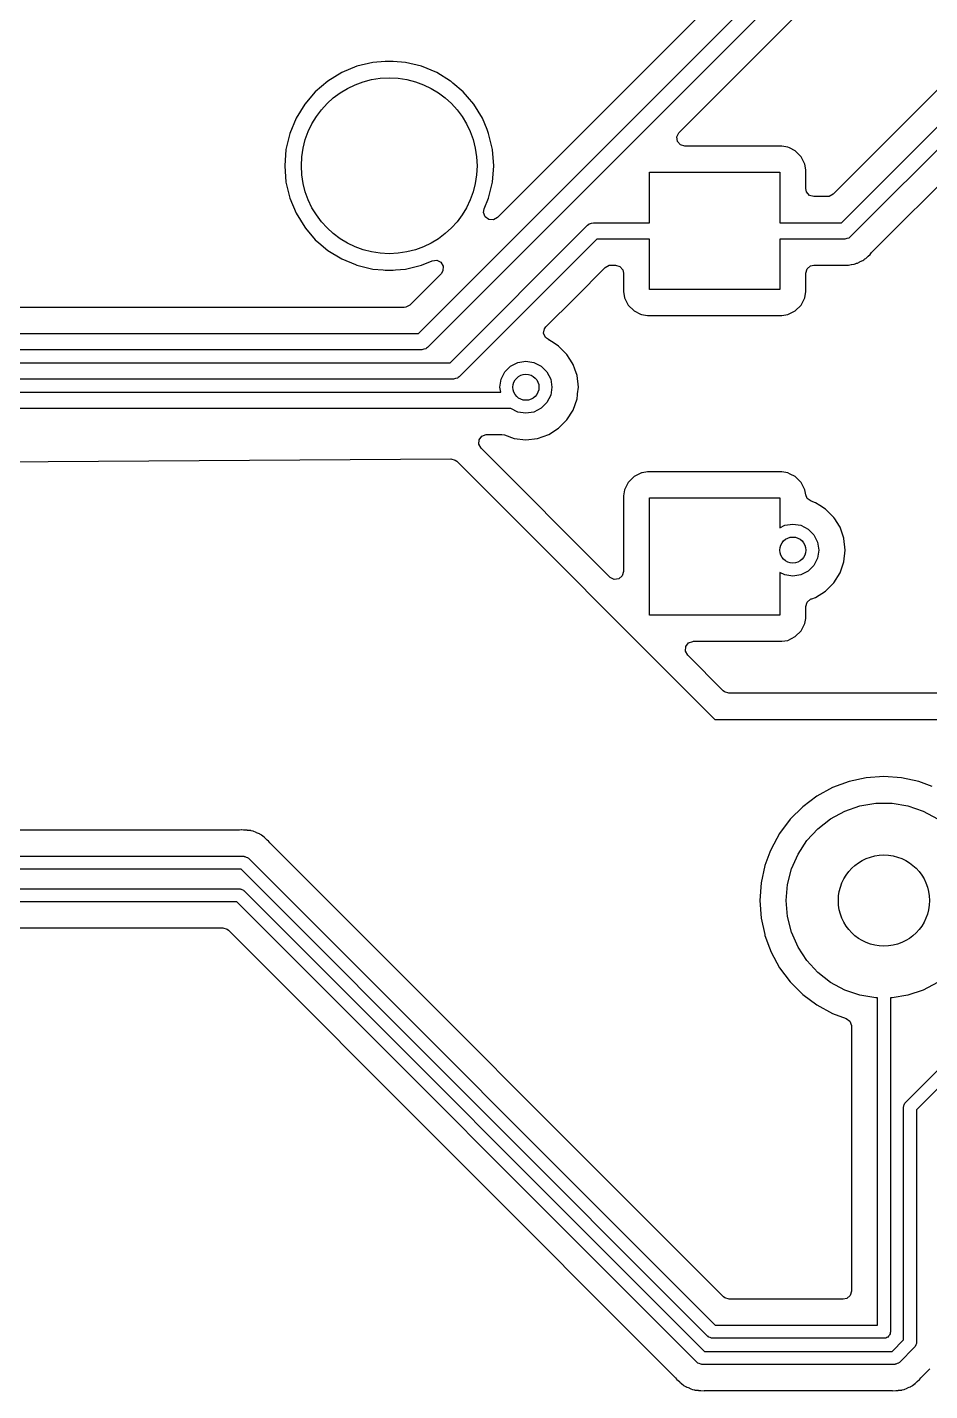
# Model space of a CAD drawing. Extents: x 0.71 to 7.56, y -5.16 to -0.79.
# Drawn here: x 6.395 to 6.941, y -3.24 to -2.416 of the extents above; entities that cross this region are included whole.
import ezdxf

# ---------------------------------------------------------------- set-up
doc = ezdxf.new("R2010")
doc.units = 0
doc.header["$MEASUREMENT"] = 0
doc.layers.add('BLACK', color=7, linetype='CONTINUOUS')

msp = doc.modelspace()

# ---------------------------------------------------------------- linework, layer by layer
at = {"layer": 'BLACK', "linetype": 'CONTINUOUS'}
for p, q in [((6.88933, -2.32156), (6.67956, -2.53134)), ((6.63182, -2.60138), (6.90203, -2.33117)), ((6.90755, -2.33957), (6.63734, -2.60978)), ((6.84796, -2.42146), (6.91265, -2.35676)), ((6.78958, -2.47984), (6.84796, -2.42146)), ((6.60429, -2.43757), (6.59464, -2.43989)), ((6.6117, -2.43699), (6.60429, -2.43757)), ((6.61665, -2.43699), (6.6117, -2.43699)), ((6.6117, -2.43699), (6.6117, -2.43699)), ((6.62406, -2.43757), (6.61665, -2.43699)), ((6.61665, -2.43699), (6.61665, -2.43699)), ((6.63371, -2.43989), (6.62406, -2.43757)), ((6.58548, -2.44368), (6.57702, -2.44886)), ((6.59464, -2.43989), (6.58548, -2.44368)), ((6.64287, -2.44368), (6.63371, -2.43989)), ((6.65132, -2.44886), (6.64287, -2.44368)), ((6.56948, -2.45531), (6.56304, -2.46285)), ((6.57702, -2.44886), (6.56948, -2.45531)), ((6.57702, -2.44886), (6.57702, -2.44886)), ((6.65133, -2.44886), (6.65132, -2.44886)), ((6.65269, -2.45003), (6.65133, -2.44886)), ((6.65887, -2.45531), (6.65269, -2.45003)), ((6.66154, -2.45844), (6.65887, -2.45531)), ((6.94839, -2.45148), (6.88262, -2.51725)), ((6.56304, -2.46285), (6.55786, -2.4713)), ((6.56304, -2.46285), (6.56304, -2.46285)), ((6.66531, -2.46285), (6.66154, -2.45844)), ((6.67049, -2.4713), (6.66531, -2.46285)), ((6.66531, -2.46285), (6.66531, -2.46285)), ((6.88773, -2.53445), (6.96109, -2.46109)), ((6.55786, -2.4713), (6.55406, -2.48047)), ((6.67333, -2.47816), (6.67049, -2.4713)), ((6.96661, -2.46949), (6.89324, -2.54285)), ((6.67429, -2.48047), (6.67333, -2.47816)), ((6.7882, -2.48259), (6.78934, -2.48009)), ((6.78934, -2.48009), (6.78958, -2.47984)), ((6.55406, -2.48047), (6.55174, -2.49011)), ((6.6766, -2.49011), (6.67429, -2.48047)), ((6.78859, -2.48532), (6.7882, -2.48259)), ((6.79039, -2.48739), (6.78859, -2.48532)), ((6.79303, -2.48817), (6.79039, -2.48739)), ((6.85163, -2.48817), (6.79303, -2.48817)), ((6.85533, -2.48875), (6.85163, -2.48817)), ((6.85163, -2.48817), (6.85163, -2.48817)), ((6.90594, -2.55245), (6.97171, -2.48669)), ((6.55174, -2.49011), (6.55097, -2.5)), ((6.67738, -2.5), (6.6766, -2.49011)), ((6.85626, -2.48923), (6.85533, -2.48875)), ((6.85978, -2.49102), (6.85626, -2.48923)), ((6.86331, -2.49455), (6.85978, -2.49102)), ((6.85978, -2.49102), (6.85978, -2.49102)), ((6.85978, -2.49102), (6.85978, -2.49102)), ((6.86558, -2.499), (6.86331, -2.49455)), ((6.86331, -2.49455), (6.86331, -2.49455)), ((6.86331, -2.49455), (6.86331, -2.49455)), ((6.55097, -2.5), (6.55174, -2.50989)), ((6.6766, -2.50989), (6.67738, -2.5)), ((6.77165, -2.53445), (6.77165, -2.50394)), ((6.77165, -2.50394), (6.85039, -2.50394)), ((6.85039, -2.50394), (6.85039, -2.53445)), ((6.86612, -2.50245), (6.86558, -2.499)), ((6.86616, -2.5027), (6.86612, -2.50245)), ((6.86616, -2.5138), (6.86616, -2.5027)), ((6.55174, -2.50989), (6.55406, -2.51953)), ((6.67429, -2.51953), (6.6766, -2.50989)), ((6.55406, -2.51953), (6.55786, -2.5287)), ((6.6716, -2.52602), (6.67429, -2.51953)), ((6.8666, -2.51583), (6.86616, -2.5138)), ((6.8684, -2.51791), (6.8666, -2.51583)), ((6.87104, -2.51868), (6.8684, -2.51791)), ((6.87917, -2.51868), (6.87104, -2.51868)), ((6.88021, -2.51857), (6.87917, -2.51868)), ((6.88262, -2.51725), (6.88021, -2.51857)), ((6.55786, -2.5287), (6.56304, -2.53715)), ((6.67124, -2.52823), (6.6716, -2.52602)), ((6.6722, -2.53081), (6.67124, -2.52823)), ((6.56304, -2.53715), (6.56304, -2.53715)), ((6.56304, -2.53715), (6.56352, -2.53771)), ((6.56352, -2.53771), (6.56948, -2.54469)), ((6.65097, -2.61909), (6.73417, -2.53589)), ((6.6744, -2.53246), (6.6722, -2.53081)), ((6.67715, -2.53265), (6.6744, -2.53246)), ((6.67956, -2.53134), (6.67715, -2.53265)), ((6.73417, -2.53589), (6.73488, -2.53536)), ((6.73488, -2.53536), (6.73499, -2.53523)), ((6.73499, -2.53523), (6.7351, -2.5352)), ((6.7351, -2.5352), (6.73529, -2.53505)), ((6.73529, -2.53505), (6.73648, -2.53479)), ((6.73648, -2.53479), (6.73765, -2.53445)), ((6.73765, -2.53445), (6.77165, -2.53445)), ((6.85039, -2.53445), (6.88773, -2.53445)), ((6.56948, -2.54469), (6.57161, -2.54651)), ((6.73969, -2.54429), (6.65649, -2.6275)), ((6.77165, -2.54429), (6.73969, -2.54429)), ((6.77165, -2.5748), (6.77165, -2.54429)), ((6.88976, -2.54429), (6.85039, -2.54429)), ((6.85039, -2.54429), (6.85039, -2.5748)), ((6.89093, -2.54395), (6.88976, -2.54429)), ((6.89212, -2.54369), (6.89093, -2.54395)), ((6.89232, -2.54354), (6.89212, -2.54369)), ((6.89242, -2.54351), (6.89232, -2.54354)), ((6.89254, -2.54338), (6.89242, -2.54351)), ((6.89324, -2.54285), (6.89254, -2.54338)), ((6.57161, -2.54651), (6.57702, -2.55114)), ((6.57702, -2.55114), (6.57702, -2.55114)), ((6.57702, -2.55114), (6.58548, -2.55632)), ((6.90374, -2.55467), (6.90503, -2.55362)), ((6.90503, -2.55362), (6.9054, -2.55309)), ((6.9054, -2.55309), (6.90594, -2.55245)), ((6.58548, -2.55632), (6.5937, -2.55972)), ((6.5937, -2.55972), (6.59464, -2.56011)), ((6.59464, -2.56011), (6.60429, -2.56243)), ((6.60429, -2.56243), (6.61043, -2.56291)), ((6.6179, -2.56291), (6.62406, -2.56243)), ((6.62406, -2.56243), (6.63371, -2.56011)), ((6.63371, -2.56011), (6.64019, -2.55743)), ((6.64019, -2.55743), (6.64292, -2.55713)), ((6.64292, -2.55713), (6.64538, -2.55836)), ((6.64538, -2.55836), (6.64679, -2.56073)), ((6.64679, -2.56073), (6.64669, -2.56348)), ((6.72655, -2.57974), (6.74479, -2.56149)), ((6.74479, -2.56149), (6.74721, -2.56017)), ((6.74721, -2.56017), (6.74825, -2.56006)), ((6.74825, -2.56006), (6.751, -2.56006)), ((6.751, -2.56006), (6.75364, -2.56083)), ((6.75364, -2.56083), (6.75544, -2.56291)), ((6.86616, -2.56494), (6.86694, -2.5623)), ((6.86694, -2.5623), (6.86902, -2.5605)), ((6.86902, -2.5605), (6.87104, -2.56006)), ((6.87104, -2.56006), (6.88941, -2.56006)), ((6.88941, -2.56006), (6.8919, -2.56014)), ((6.8919, -2.56014), (6.89351, -2.55975)), ((6.89351, -2.55975), (6.89375, -2.55971)), ((6.89375, -2.55971), (6.8954, -2.55948)), ((6.8954, -2.55948), (6.896, -2.55922)), ((6.896, -2.55922), (6.89679, -2.55895)), ((6.89679, -2.55895), (6.89742, -2.5588)), ((6.89742, -2.5588), (6.89887, -2.55798)), ((6.89887, -2.55798), (6.89909, -2.55787)), ((6.89909, -2.55787), (6.90061, -2.55721)), ((6.90061, -2.55721), (6.90112, -2.5568)), ((6.90112, -2.5568), (6.90181, -2.55633)), ((6.90181, -2.55633), (6.90238, -2.55601)), ((6.90238, -2.55601), (6.90356, -2.55484)), ((6.90356, -2.55484), (6.90374, -2.55467)), ((6.61043, -2.56291), (6.6117, -2.56301)), ((6.6117, -2.56301), (6.6117, -2.56301)), ((6.6117, -2.56301), (6.61665, -2.56301)), ((6.61665, -2.56301), (6.6179, -2.56291)), ((6.64551, -2.56539), (6.62672, -2.58418)), ((6.64669, -2.56348), (6.64551, -2.56539)), ((6.75544, -2.56291), (6.75589, -2.56494)), ((6.75589, -2.56494), (6.75589, -2.57604)), ((6.86616, -2.57604), (6.86616, -2.56494)), ((6.75589, -2.57604), (6.75647, -2.57974)), ((6.85039, -2.5748), (6.77165, -2.5748)), ((6.86558, -2.57974), (6.86616, -2.57604)), ((6.62327, -2.58561), (5.99642, -2.58561)), ((6.6243, -2.5855), (6.62327, -2.58561)), ((6.62672, -2.58418), (6.6243, -2.5855)), ((6.70898, -2.5973), (6.72655, -2.57974)), ((6.75647, -2.57974), (6.75874, -2.58419)), ((6.75874, -2.58419), (6.75874, -2.58419)), ((6.75874, -2.58419), (6.75874, -2.58419)), ((6.75874, -2.58419), (6.76227, -2.58772)), ((6.85978, -2.58772), (6.86331, -2.58419)), ((6.86331, -2.58419), (6.86558, -2.57974)), ((6.86558, -2.57974), (6.86558, -2.57974)), ((6.86558, -2.57974), (6.86558, -2.57974)), ((6.76227, -2.58772), (6.76227, -2.58772)), ((6.76227, -2.58772), (6.76227, -2.58772)), ((6.76227, -2.58772), (6.76616, -2.5897)), ((6.76616, -2.5897), (6.76672, -2.58999)), ((6.76672, -2.58999), (6.77041, -2.59057)), ((6.77041, -2.59057), (6.77041, -2.59057)), ((6.77041, -2.59057), (6.85163, -2.59057)), ((6.85163, -2.59057), (6.85533, -2.58999)), ((6.85533, -2.58999), (6.85978, -2.58772)), ((5.99606, -2.60138), (6.63182, -2.60138)), ((6.70757, -2.6012), (6.7081, -2.5985)), ((6.70859, -2.60375), (6.70757, -2.6012)), ((6.7081, -2.5985), (6.70898, -2.5973)), ((6.71041, -2.60506), (6.70859, -2.60375)), ((6.63386, -2.61122), (5.9981, -2.61122)), ((6.63503, -2.61088), (6.63386, -2.61122)), ((6.63622, -2.61062), (6.63503, -2.61088)), ((6.63642, -2.61047), (6.63622, -2.61062)), ((6.63652, -2.61044), (6.63642, -2.61047)), ((6.63663, -2.61031), (6.63652, -2.61044)), ((6.63734, -2.60978), (6.63663, -2.61031)), ((6.71036, -2.60516), (6.71041, -2.60506)), ((6.71061, -2.60528), (6.71036, -2.60516)), ((6.71385, -2.60732), (6.71061, -2.60528)), ((6.71662, -2.60906), (6.71385, -2.60732)), ((6.72165, -2.61408), (6.71662, -2.60906)), ((6.00447, -2.61909), (6.65097, -2.61909)), ((6.68759, -2.62112), (6.69198, -2.61888)), ((6.69198, -2.61888), (6.69685, -2.61811)), ((6.69685, -2.61811), (6.70172, -2.61888)), ((6.70172, -2.61888), (6.70611, -2.62112)), ((6.72346, -2.61697), (6.72165, -2.61408)), ((6.72481, -2.61912), (6.72346, -2.61697)), ((6.72542, -2.6201), (6.72481, -2.61912)), ((6.72641, -2.62292), (6.72542, -2.6201)), ((6.65418, -2.62859), (6.65301, -2.62894)), ((6.65537, -2.62834), (6.65418, -2.62859)), ((6.65557, -2.62819), (6.65537, -2.62834)), ((6.65567, -2.62816), (6.65557, -2.62819)), ((6.65578, -2.62802), (6.65567, -2.62816)), ((6.65649, -2.6275), (6.65578, -2.62802)), ((6.68187, -2.62899), (6.68411, -2.6246)), ((6.68411, -2.6246), (6.68759, -2.62112)), ((6.70611, -2.62112), (6.70959, -2.6246)), ((6.70959, -2.6246), (6.71183, -2.62899)), ((6.72777, -2.6268), (6.72641, -2.62292)), ((6.72857, -2.63386), (6.72777, -2.6268)), ((6.72777, -2.6268), (6.72777, -2.6268)), ((6.65301, -2.62894), (6.00651, -2.62894)), ((6.01181, -2.63681), (6.68157, -2.63681)), ((6.6811, -2.63386), (6.68187, -2.62899)), ((6.68157, -2.63681), (6.6811, -2.63386)), ((6.71183, -2.62899), (6.7126, -2.63386)), ((6.7126, -2.63386), (6.71183, -2.63872)), ((6.72812, -2.6378), (6.72857, -2.63386)), ((6.72857, -2.63386), (6.72857, -2.63386)), ((6.70959, -2.64311), (6.70611, -2.6466)), ((6.71183, -2.63872), (6.70959, -2.64311)), ((6.72542, -2.64762), (6.72777, -2.64092)), ((6.72777, -2.64092), (6.72805, -2.63846)), ((6.72805, -2.63846), (6.72812, -2.6378)), ((6.6877, -2.64665), (6.01385, -2.64665)), ((6.69198, -2.64884), (6.6877, -2.64665)), ((6.69685, -2.64961), (6.69198, -2.64884)), ((6.70172, -2.64884), (6.69685, -2.64961)), ((6.70611, -2.6466), (6.70172, -2.64884)), ((6.72165, -2.65363), (6.72542, -2.64762)), ((6.71061, -2.66243), (6.71662, -2.65865)), ((6.71662, -2.65865), (6.72165, -2.65363)), ((6.66839, -2.66834), (6.66859, -2.6656)), ((6.66971, -2.67076), (6.66839, -2.66834)), ((6.66859, -2.6656), (6.67024, -2.66339)), ((6.67024, -2.66339), (6.67281, -2.66243)), ((6.67281, -2.66243), (6.67316, -2.66242)), ((6.67316, -2.66242), (6.68223, -2.66242)), ((6.68223, -2.66242), (6.68384, -2.6627)), ((6.68384, -2.6627), (6.68979, -2.66478)), ((6.68979, -2.66478), (6.68979, -2.66478)), ((6.68979, -2.66478), (6.68979, -2.66478)), ((6.68979, -2.66478), (6.68979, -2.66478)), ((6.68979, -2.66478), (6.68979, -2.66478)), ((6.68979, -2.66478), (6.69685, -2.66557)), ((6.69685, -2.66557), (6.70391, -2.66478)), ((6.69685, -2.66557), (6.69685, -2.66557)), ((6.69685, -2.66557), (6.69685, -2.66557)), ((6.70391, -2.66478), (6.71061, -2.66243)), ((6.70391, -2.66478), (6.70391, -2.66478)), ((6.70391, -2.66478), (6.70391, -2.66478)), ((6.01386, -2.68109), (6.6515, -2.67718)), ((6.6515, -2.67718), (6.65415, -2.67794)), ((6.65415, -2.67794), (6.65499, -2.67861)), ((6.74755, -2.7486), (6.66971, -2.67076)), ((6.65499, -2.67861), (6.81102, -2.83465)), ((6.76672, -2.6856), (6.76227, -2.68787)), ((6.76723, -2.68552), (6.76672, -2.6856)), ((6.77041, -2.68502), (6.76723, -2.68552)), ((6.85163, -2.68502), (6.77041, -2.68502)), ((6.85533, -2.6856), (6.85163, -2.68502)), ((6.85675, -2.68633), (6.85533, -2.6856)), ((6.75874, -2.6914), (6.75647, -2.69585)), ((6.76227, -2.68787), (6.75874, -2.6914)), ((6.75874, -2.6914), (6.75874, -2.6914)), ((6.76227, -2.68787), (6.76227, -2.68787)), ((6.76227, -2.68787), (6.76227, -2.68787)), ((6.85978, -2.68787), (6.85675, -2.68633)), ((6.86331, -2.6914), (6.85978, -2.68787)), ((6.85978, -2.68787), (6.85978, -2.68787)), ((6.85978, -2.68787), (6.85978, -2.68787)), ((6.86558, -2.69585), (6.86331, -2.6914)), ((6.86331, -2.6914), (6.86331, -2.6914)), ((6.86331, -2.6914), (6.86331, -2.6914)), ((6.75647, -2.69585), (6.75589, -2.69955)), ((6.75589, -2.69955), (6.75589, -2.74514)), ((6.77165, -2.77165), (6.77165, -2.70079)), ((6.77165, -2.70079), (6.85039, -2.70079)), ((6.85039, -2.70079), (6.85039, -2.71884)), ((6.86606, -2.6989), (6.86558, -2.69585)), ((6.86703, -2.70114), (6.86606, -2.6989)), ((6.86927, -2.70274), (6.86703, -2.70114)), ((6.87203, -2.70371), (6.86927, -2.70274)), ((6.87457, -2.70531), (6.87203, -2.70371)), ((6.87203, -2.70371), (6.87203, -2.70371)), ((6.87804, -2.70749), (6.87457, -2.70531)), ((6.88306, -2.71251), (6.87804, -2.70749)), ((6.85039, -2.71884), (6.8534, -2.71731)), ((6.8534, -2.71731), (6.85827, -2.71654)), ((6.85827, -2.71654), (6.86313, -2.71731)), ((6.86313, -2.71731), (6.86752, -2.71954)), ((6.88362, -2.71339), (6.88306, -2.71251)), ((6.88644, -2.71788), (6.88362, -2.71339)), ((6.88684, -2.71852), (6.88644, -2.71788)), ((6.88912, -2.72504), (6.88684, -2.71852)), ((6.86752, -2.71954), (6.87101, -2.72303)), ((6.87101, -2.72303), (6.87324, -2.72742)), ((6.87324, -2.72742), (6.87402, -2.73228)), ((6.88919, -2.72523), (6.88912, -2.72504)), ((6.88998, -2.73228), (6.88919, -2.72523)), ((6.88919, -2.72523), (6.88919, -2.72523)), ((6.87402, -2.73228), (6.87324, -2.73715)), ((6.88919, -2.73934), (6.88998, -2.73228)), ((6.88998, -2.73228), (6.88998, -2.73228)), ((6.87101, -2.74154), (6.86752, -2.74502)), ((6.87324, -2.73715), (6.87101, -2.74154)), ((6.88684, -2.74604), (6.88919, -2.73934)), ((6.88919, -2.73934), (6.88919, -2.73934)), ((6.74781, -2.74883), (6.74755, -2.7486)), ((6.75031, -2.74998), (6.74781, -2.74883)), ((6.75303, -2.74959), (6.75031, -2.74998)), ((6.75511, -2.74778), (6.75303, -2.74959)), ((6.75589, -2.74514), (6.75511, -2.74778)), ((6.8534, -2.74726), (6.85039, -2.74573)), ((6.85039, -2.74573), (6.85039, -2.77165)), ((6.85827, -2.74803), (6.8534, -2.74726)), ((6.86313, -2.74726), (6.85827, -2.74803)), ((6.86752, -2.74502), (6.86313, -2.74726)), ((6.87804, -2.75708), (6.88306, -2.75206)), ((6.88306, -2.75206), (6.88684, -2.74604)), ((6.87203, -2.76086), (6.87804, -2.75708)), ((6.86616, -2.76637), (6.86694, -2.76374)), ((6.86616, -2.77289), (6.86616, -2.76637)), ((6.86694, -2.76374), (6.86902, -2.76193)), ((6.86902, -2.76193), (6.86943, -2.76177)), ((6.86943, -2.76177), (6.86978, -2.76165)), ((6.86978, -2.76165), (6.87203, -2.76086)), ((6.85039, -2.77165), (6.77165, -2.77165)), ((6.86331, -2.78104), (6.86558, -2.77659)), ((6.86558, -2.77659), (6.86606, -2.77354)), ((6.86558, -2.77659), (6.86558, -2.77659)), ((6.86558, -2.77659), (6.86558, -2.77659)), ((6.86606, -2.77354), (6.86616, -2.77289)), ((6.85533, -2.78684), (6.85978, -2.78457)), ((6.85978, -2.78457), (6.86331, -2.78104)), ((6.79339, -2.79334), (6.79359, -2.7906)), ((6.79471, -2.79576), (6.79339, -2.79334)), ((6.79359, -2.7906), (6.79524, -2.78839)), ((6.79524, -2.78839), (6.79781, -2.78743)), ((6.79781, -2.78743), (6.79816, -2.78742)), ((6.79816, -2.78742), (6.85163, -2.78742)), ((6.85163, -2.78742), (6.85533, -2.78684)), ((6.85163, -2.78742), (6.85163, -2.78742)), ((6.81621, -2.81725), (6.79471, -2.79576)), ((6.81702, -2.81791), (6.81621, -2.81725)), ((6.81966, -2.81868), (6.81702, -2.81791)), ((7.47543, -2.81868), (6.81966, -2.81868)), ((6.81102, -2.83465), (7.47543, -2.83465)), ((6.88724, -2.87399), (6.88222, -2.87586)), ((6.89225, -2.87212), (6.88724, -2.87399)), ((6.90271, -2.86984), (6.89225, -2.87212)), ((6.89225, -2.87212), (6.89225, -2.87212)), ((6.89225, -2.87212), (6.89225, -2.87212)), ((6.91339, -2.86908), (6.90271, -2.86984)), ((6.90271, -2.86984), (6.90271, -2.86984)), ((6.92406, -2.86984), (6.91339, -2.86908)), ((6.91339, -2.86908), (6.91339, -2.86908)), ((6.93452, -2.87212), (6.92406, -2.86984)), ((6.92406, -2.86984), (6.92406, -2.86984)), ((6.94254, -2.87511), (6.93452, -2.87212)), ((6.93452, -2.87212), (6.93452, -2.87212)), ((6.93452, -2.87212), (6.93452, -2.87212)), ((6.87283, -2.88099), (6.86426, -2.8874)), ((6.88222, -2.87586), (6.87283, -2.88099)), ((6.87283, -2.88099), (6.87283, -2.88099)), ((6.86426, -2.8874), (6.85669, -2.89497)), ((6.86426, -2.8874), (6.86426, -2.8874)), ((6.88109, -2.89466), (6.88966, -2.89001)), ((6.88966, -2.89001), (6.89889, -2.88685)), ((6.89889, -2.88685), (6.90851, -2.88524)), ((6.90851, -2.88524), (6.91826, -2.88524)), ((6.91826, -2.88524), (6.92788, -2.88685)), ((6.92788, -2.88685), (6.93711, -2.89001)), ((6.93711, -2.89001), (6.94569, -2.89466)), ((6.85669, -2.89497), (6.85028, -2.90354)), ((6.85669, -2.89497), (6.85669, -2.89497)), ((6.87339, -2.90065), (6.88109, -2.89466)), ((6.52356, -2.90156), (6.25428, -2.90156)), ((6.5246, -2.90144), (6.52356, -2.90156)), ((6.52479, -2.9014), (6.5246, -2.90144)), ((6.52613, -2.9015), (6.52479, -2.9014)), ((6.52479, -2.9014), (6.52479, -2.9014)), ((6.52683, -2.90155), (6.52613, -2.9015)), ((6.527, -2.90156), (6.52683, -2.90155)), ((6.52762, -2.90156), (6.527, -2.90156)), ((6.52823, -2.90164), (6.52762, -2.90156)), ((6.5284, -2.90166), (6.52823, -2.90164)), ((6.53044, -2.90181), (6.5284, -2.90166)), ((6.53062, -2.90187), (6.53044, -2.90181)), ((6.53163, -2.90213), (6.53062, -2.90187)), ((6.53182, -2.90216), (6.53163, -2.90213)), ((6.53367, -2.90301), (6.53182, -2.90216)), ((6.53182, -2.90216), (6.53182, -2.90216)), ((6.53383, -2.90307), (6.53367, -2.90301)), ((6.53575, -2.90379), (6.53383, -2.90307)), ((6.53587, -2.90388), (6.53575, -2.90379)), ((6.53575, -2.90379), (6.53575, -2.90379)), ((6.5359, -2.9039), (6.53587, -2.90388)), ((6.5368, -2.90443), (6.5359, -2.9039)), ((6.53697, -2.90451), (6.5368, -2.90443)), ((6.53851, -2.90585), (6.53697, -2.90451)), ((6.53697, -2.90451), (6.53697, -2.90451)), ((6.53697, -2.90451), (6.53697, -2.90451)), ((6.53865, -2.90596), (6.53851, -2.90585)), ((6.53914, -2.90633), (6.53865, -2.90596)), ((6.53958, -2.90677), (6.53914, -2.90633)), ((6.53914, -2.90633), (6.53914, -2.90633)), ((6.53971, -2.90689), (6.53958, -2.90677)), ((6.54042, -2.9075), (6.53971, -2.90689)), ((6.54125, -2.90822), (6.54042, -2.9075)), ((6.54136, -2.90838), (6.54125, -2.90822)), ((6.54125, -2.90822), (6.54125, -2.90822)), ((6.54201, -2.9092), (6.54136, -2.90838)), ((6.85028, -2.90354), (6.84515, -2.91293)), ((6.85028, -2.90354), (6.85028, -2.90354)), ((6.86145, -2.91599), (6.86678, -2.90782)), ((6.86678, -2.90782), (6.87339, -2.90065)), ((6.8164, -3.18359), (6.54201, -2.9092)), ((6.84441, -2.91491), (6.84141, -2.92296)), ((6.84515, -2.91293), (6.84441, -2.91491)), ((6.85753, -2.92492), (6.86145, -2.91599)), ((6.52458, -2.9252), (6.24409, -2.9252)), ((6.24573, -2.91732), (6.52621, -2.91732)), ((6.80689, -3.20751), (6.52458, -2.9252)), ((6.52621, -2.91732), (6.52651, -2.91742)), ((6.52651, -2.91742), (6.52682, -2.91737)), ((6.52682, -2.91737), (6.52765, -2.91779)), ((6.52765, -2.91779), (6.52852, -2.91807)), ((6.52852, -2.91807), (6.52871, -2.91833)), ((6.52871, -2.91833), (6.52899, -2.91848)), ((6.52899, -2.91848), (6.8113, -3.20079)), ((6.84141, -2.92296), (6.83914, -2.93342)), ((6.84141, -2.92296), (6.84141, -2.92296)), ((6.84141, -2.92296), (6.84141, -2.92296)), ((6.85514, -2.93437), (6.85753, -2.92492)), ((6.83914, -2.93342), (6.83837, -2.94409)), ((6.83914, -2.93342), (6.83914, -2.93342)), ((6.19705, -2.93701), (6.52362, -2.93701)), ((6.52362, -2.93701), (6.52392, -2.93711)), ((6.52392, -2.93711), (6.52424, -2.93706)), ((6.52424, -2.93706), (6.52506, -2.93747)), ((6.52506, -2.93747), (6.52594, -2.93776)), ((6.52594, -2.93776), (6.52612, -2.93802)), ((6.52612, -2.93802), (6.52641, -2.93816)), ((6.52641, -2.93816), (6.80478, -3.21654)), ((6.85433, -2.94409), (6.85514, -2.93437)), ((6.92635, -3.06611), (7.05115, -2.94131)), ((6.52199, -2.94488), (6.19705, -2.94488)), ((6.80037, -3.22326), (6.52199, -2.94488)), ((6.83837, -2.94409), (6.83837, -2.94409)), ((6.83837, -2.94409), (6.83914, -2.95477)), ((6.85514, -2.95381), (6.85433, -2.94409)), ((7.05557, -2.94803), (6.93307, -3.07053)), ((6.83914, -2.95477), (6.83914, -2.95477)), ((6.83914, -2.95477), (6.84127, -2.96457)), ((6.85753, -2.96327), (6.85514, -2.95381)), ((6.2177, -2.96065), (6.51344, -2.96065)), ((6.51344, -2.96065), (6.51608, -2.96142)), ((6.51608, -2.96142), (6.51689, -2.96208)), ((6.51689, -2.96208), (6.78735, -3.23254)), ((6.84127, -2.96457), (6.84141, -2.96523)), ((6.84141, -2.96523), (6.84419, -2.97269)), ((6.86145, -2.9722), (6.85753, -2.96327)), ((6.84419, -2.97269), (6.84515, -2.97526)), ((6.86678, -2.98037), (6.86145, -2.9722)), ((6.84515, -2.97526), (6.85028, -2.98465)), ((6.87339, -2.98754), (6.86678, -2.98037)), ((6.85028, -2.98465), (6.85028, -2.98465)), ((6.85028, -2.98465), (6.85028, -2.98465)), ((6.85028, -2.98465), (6.85669, -2.99322)), ((6.88109, -2.99353), (6.87339, -2.98754)), ((6.85669, -2.99322), (6.85669, -2.99322)), ((6.85669, -2.99322), (6.85669, -2.99322)), ((6.85669, -2.99322), (6.86426, -3.00079)), ((6.88966, -2.99818), (6.88109, -2.99353)), ((6.89889, -3.00134), (6.88966, -2.99818)), ((6.93711, -2.99818), (6.92788, -3.00134)), ((6.94569, -2.99353), (6.93711, -2.99818)), ((6.86426, -3.00079), (6.86426, -3.00079)), ((6.86426, -3.00079), (6.86426, -3.00079)), ((6.86426, -3.00079), (6.87283, -3.0072)), ((6.87283, -3.0072), (6.87283, -3.0072)), ((6.87283, -3.0072), (6.87283, -3.0072)), ((6.87283, -3.0072), (6.88222, -3.01233)), ((6.90851, -3.00295), (6.89889, -3.00134)), ((6.90945, -3.00295), (6.90851, -3.00295)), ((6.90945, -3.20079), (6.90945, -3.00295)), ((6.91826, -3.00295), (6.91732, -3.00295)), ((6.91732, -3.00295), (6.91732, -3.20472)), ((6.92788, -3.00134), (6.91826, -3.00295)), ((6.88222, -3.01233), (6.88222, -3.01233)), ((6.88222, -3.01233), (6.88222, -3.01233)), ((6.88222, -3.01233), (6.88222, -3.01233)), ((6.88222, -3.01233), (6.89051, -3.01542)), ((6.89051, -3.01542), (6.89271, -3.01707)), ((6.89271, -3.01707), (6.89367, -3.01964)), ((6.89367, -3.01964), (6.89368, -3.01999)), ((6.89368, -3.01999), (6.89368, -3.18014)), ((6.9252, -3.0689), (6.9253, -3.0686)), ((6.9252, -3.20962), (6.9252, -3.0689)), ((6.92525, -3.06828), (6.92566, -3.06746)), ((6.9253, -3.0686), (6.92525, -3.06828)), ((6.92566, -3.06746), (6.92595, -3.06658)), ((6.92595, -3.06658), (6.92621, -3.0664)), ((6.92621, -3.0664), (6.92635, -3.06611)), ((6.93307, -3.07053), (6.93307, -3.21125)), ((6.89368, -3.18014), (6.89291, -3.18278)), ((6.81722, -3.18424), (6.8164, -3.18359)), ((6.81986, -3.18502), (6.81722, -3.18424)), ((6.8888, -3.18502), (6.81986, -3.18502)), ((6.89083, -3.18458), (6.8888, -3.18502)), ((6.89291, -3.18278), (6.89083, -3.18458)), ((6.8113, -3.20079), (6.90945, -3.20079)), ((6.91732, -3.20472), (6.91713, -3.20532)), ((6.91713, -3.20532), (6.91713, -3.20594)), ((6.80717, -3.20765), (6.80689, -3.20751)), ((6.80736, -3.20791), (6.80717, -3.20765)), ((6.80824, -3.20819), (6.80736, -3.20791)), ((6.80906, -3.20861), (6.80824, -3.20819)), ((6.80937, -3.20856), (6.80906, -3.20861)), ((6.80967, -3.20866), (6.80937, -3.20856)), ((6.91339, -3.20866), (6.80967, -3.20866)), ((6.91398, -3.20847), (6.91339, -3.20866)), ((6.9146, -3.20847), (6.91398, -3.20847)), ((6.91511, -3.2081), (6.9146, -3.20847)), ((6.9157, -3.20791), (6.91511, -3.2081)), ((6.91607, -3.20741), (6.9157, -3.20791)), ((6.91657, -3.20704), (6.91607, -3.20741)), ((6.91676, -3.20645), (6.91657, -3.20704)), ((6.91713, -3.20594), (6.91676, -3.20645)), ((6.91828, -3.21654), (6.9252, -3.20962)), ((6.93232, -3.21356), (6.93206, -3.21375)), ((6.9326, -3.21268), (6.93232, -3.21356)), ((6.93302, -3.21186), (6.9326, -3.21268)), ((6.93307, -3.21125), (6.93297, -3.21155)), ((6.93297, -3.21155), (6.93302, -3.21186)), ((6.80478, -3.21654), (6.91828, -3.21654)), ((6.93192, -3.21403), (6.92269, -3.22326)), ((6.93206, -3.21375), (6.93192, -3.21403)), ((6.80065, -3.2234), (6.80037, -3.22326)), ((6.80084, -3.22366), (6.80065, -3.2234)), ((6.80171, -3.22394), (6.80084, -3.22366)), ((6.80253, -3.22436), (6.80171, -3.22394)), ((6.80285, -3.22431), (6.80253, -3.22436)), ((6.80315, -3.22441), (6.80285, -3.22431)), ((6.91991, -3.22441), (6.80315, -3.22441)), ((6.92021, -3.22431), (6.91991, -3.22441)), ((6.92052, -3.22436), (6.92021, -3.22431)), ((6.92135, -3.22394), (6.92052, -3.22436)), ((6.92222, -3.22366), (6.92135, -3.22394)), ((6.92241, -3.2234), (6.92222, -3.22366)), ((6.92269, -3.22326), (6.92241, -3.2234)), ((6.93571, -3.23254), (6.9412, -3.22705)), ((6.78735, -3.23254), (6.788, -3.23335)), ((6.788, -3.23335), (6.7881, -3.23351)), ((6.7881, -3.23351), (6.78965, -3.23485)), ((6.78965, -3.23485), (6.78978, -3.23497)), ((6.78978, -3.23497), (6.79021, -3.2354)), ((6.79021, -3.2354), (6.79021, -3.2354)), ((6.79021, -3.2354), (6.79021, -3.2354)), ((6.79021, -3.2354), (6.79071, -3.23577)), ((6.79071, -3.23577), (6.79084, -3.23588)), ((6.79084, -3.23588), (6.79239, -3.23722)), ((6.79239, -3.23722), (6.79239, -3.23722)), ((6.79239, -3.23722), (6.79239, -3.23722)), ((6.79239, -3.23722), (6.79239, -3.23722)), ((6.79239, -3.23722), (6.79256, -3.2373)), ((6.79256, -3.2373), (6.79346, -3.23783)), ((6.79346, -3.23783), (6.79361, -3.23794)), ((6.79361, -3.23794), (6.79552, -3.23866)), ((6.92754, -3.23866), (6.92867, -3.23823)), ((6.92867, -3.23823), (6.92945, -3.23794)), ((6.92945, -3.23794), (6.9296, -3.23783)), ((6.92945, -3.23794), (6.92945, -3.23794)), ((6.92945, -3.23794), (6.92945, -3.23794)), ((6.9296, -3.23783), (6.9305, -3.2373)), ((6.9305, -3.2373), (6.93067, -3.23722)), ((6.93067, -3.23722), (6.93221, -3.23588)), ((6.93221, -3.23588), (6.93235, -3.23577)), ((6.93235, -3.23577), (6.93247, -3.23569)), ((6.93247, -3.23569), (6.93285, -3.2354)), ((6.93285, -3.2354), (6.93328, -3.23496)), ((6.93328, -3.23496), (6.93341, -3.23485)), ((6.93341, -3.23485), (6.93495, -3.23351)), ((6.93495, -3.23351), (6.93506, -3.23335)), ((6.93506, -3.23335), (6.93571, -3.23254)), ((6.79552, -3.23866), (6.79568, -3.23872)), ((6.79568, -3.23872), (6.79655, -3.23912)), ((6.79655, -3.23912), (6.79754, -3.23957)), ((6.79754, -3.23957), (6.79754, -3.23957)), ((6.79754, -3.23957), (6.79754, -3.23957)), ((6.79754, -3.23957), (6.79773, -3.2396)), ((6.79773, -3.2396), (6.79874, -3.23986)), ((6.79874, -3.23986), (6.79892, -3.23992)), ((6.79892, -3.23992), (6.80096, -3.24007)), ((6.80096, -3.24007), (6.80113, -3.24009)), ((6.80113, -3.24009), (6.80174, -3.24018)), ((6.80174, -3.24018), (6.80236, -3.24018)), ((6.80236, -3.24018), (6.80253, -3.24018)), ((6.80253, -3.24018), (6.80457, -3.24033)), ((6.80457, -3.24033), (6.80476, -3.24029)), ((6.80476, -3.24029), (6.80579, -3.24018)), ((6.80579, -3.24018), (6.91727, -3.24018)), ((6.91727, -3.24018), (6.9183, -3.24029)), ((6.9183, -3.24029), (6.91849, -3.24033)), ((6.91849, -3.24033), (6.92053, -3.24018)), ((6.92053, -3.24018), (6.9207, -3.24018)), ((6.9207, -3.24018), (6.92132, -3.24018)), ((6.92132, -3.24018), (6.92193, -3.24009)), ((6.92193, -3.24009), (6.9221, -3.24007)), ((6.9221, -3.24007), (6.92414, -3.23992)), ((6.92414, -3.23992), (6.92432, -3.23986)), ((6.92432, -3.23986), (6.92533, -3.2396)), ((6.92533, -3.2396), (6.92552, -3.23957)), ((6.92552, -3.23957), (6.92738, -3.23872)), ((6.92738, -3.23872), (6.92754, -3.23866))]:
    msp.add_line(p, q, dxfattribs=at)
at = {"layer": 'BLACK'}
for centre, radius in [((6.61417, -2.5), 0.05315), ((6.69685, -2.63386), 0.007874), ((6.85827, -2.73228), 0.007874), ((6.91339, -2.94409), 0.027559)]:
    msp.add_circle(centre, radius, dxfattribs=at)

doc.saveas('drawing.dxf')
